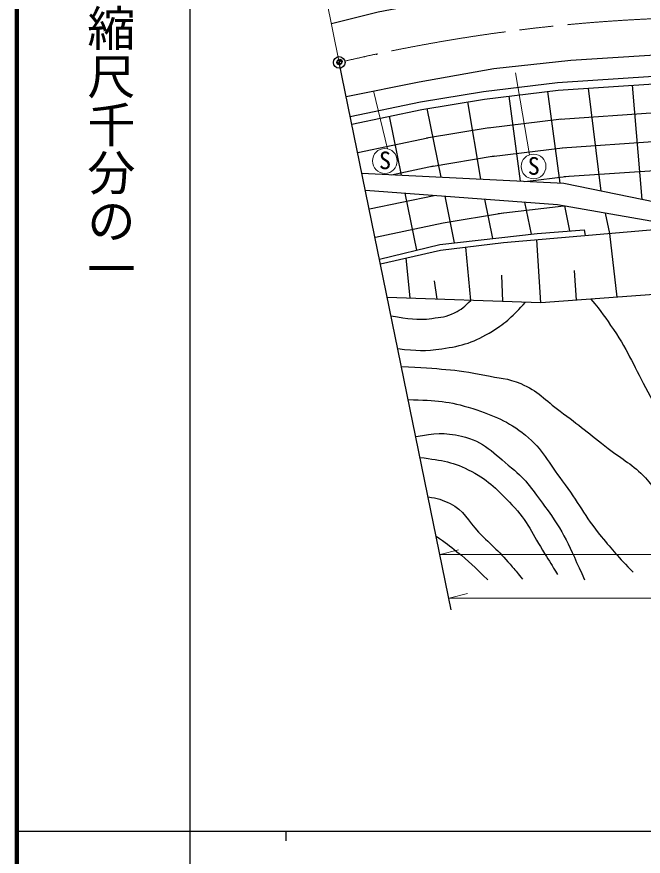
# Model space of a CAD drawing. Units: millimetres, scale not verified. Extents: x 40000 to 680000, y 20000 to 380000.
# Drawn here: x 40000 to 105167, y 202409 to 289690 of the extents above; entities that cross this region are included whole.
import ezdxf
from ezdxf.enums import TextEntityAlignment as Align

# ---------------------------------------------------------------- set-up
doc = ezdxf.new("R2010")
doc.units = ezdxf.units.MM
doc.header["$LTSCALE"] = 1000
doc.header["$PDMODE"] = 32
doc.header["$PDSIZE"] = 500
doc.linetypes.add('CHAIN', pattern=[18.5, 12, -1.5, 3.5, -1.5])
for name, color, linetype, lineweight in [('M-BGD', 7, 'Continuous', 25), ('M-BGD-HTXT', 7, 'Continuous', 13), ('M-BMK', 2, 'CHAIN', 13), ('M-BMK-SRVR', 3, 'Continuous', 25), ('M-TTL', 2, 'Continuous', 140), ('M-TTL-BAND', 7, 'Continuous', 25)]:
    doc.layers.add(name, color=color, linetype=linetype, lineweight=lineweight)
doc.layers.add('M-OTRS', color=6, linetype='Continuous')
doc.styles.add('@ＭＳ ゴシック', font='')
doc.styles.add('ＭＳ ゴシック', font='')
doc.styles.get('@ＭＳ ゴシック').set_extended_font_data('@MS Gothic')
doc.styles.get('ＭＳ ゴシック').set_extended_font_data('MS Gothic')

msp = doc.modelspace()

# ---------------------------------------------------------------- linework, layer by layer
at = {"layer": 'M-BGD'}
for p, q in [((77462, 285746), (77447, 285821)), ((96529, 272388), (95236, 281921)), ((100779, 271569), (99485, 282265)), ((105043, 270684), (104047, 282576)), ((92404, 272593), (91225, 281441)), ((88279, 272798), (86933, 280848)), ((80029, 273207), (78772, 279349)), ((84154, 273002), (82692, 280145)), ((96524, 279057), (106480, 279734)), ((89023, 278157), (96676, 279071)), ((82623, 277093), (89157, 278176)), ((75475, 275594), (82747, 277116)), ((96728, 276064), (106684, 276741)), ((89379, 275178), (97032, 276092)), ((83114, 274133), (89648, 275217)), ((78968, 273260), (83362, 274180)), ((96931, 273071), (106887, 273748)), ((92844, 272571), (97388, 273114)), ((76704, 269721), (83413, 271125)), ((81620, 265434), (80409, 271352)), ((85550, 266183), (84556, 271039)), ((89539, 266640), (88703, 270726)), ((90090, 269220), (96925, 270037)), ((93529, 267097), (92850, 270412)), ((97544, 267427), (97013, 270022)), ((84344, 268255), (90630, 269297)), ((101681, 267166), (101247, 269283)), ((77319, 266785), (84344, 268255)), ((102468, 260537), (101681, 267166)), ((94503, 259956), (94089, 266511)), ((87230, 260205), (86723, 265740)), ((80911, 260421), (80518, 264618)), ((90565, 260091), (90455, 262837)), ((98220, 260227), (98011, 263296)), ((83726, 260325), (83461, 262224))]:
    msp.add_line(p, q, dxfattribs=at)
for points in [[(72742, 289006), (77610, 290193), (84007, 291412), (89898, 292292), (96061, 292969), (102508, 293410), (109691, 293636), (114962, 293568), (174807, 293085)], [(74265, 281419), (81868, 282941), (89628, 284319), (97643, 285187), (107497, 285800), (113521, 285902), (128570, 286063), (173599, 285603), (273881, 284263), (373129, 282578), (396256, 281966), (408739, 281276), (448433, 279158), (490552, 276682), (500278, 275992), (507732, 276043), (517483, 276094), (527132, 276707), (535607, 277422), (548523, 279107), (573566, 282646)], [(74696, 279313), (81985, 280839), (88554, 281928), (96246, 282847), (106252, 283528), (173605, 282992), (273699, 281558), (368980, 280183)], [(74860, 278530), (82132, 280052), (88667, 281136), (96321, 282050), (106276, 282727), (173596, 282192), (273687, 280758), (368969, 279383)], [(226260, 272996), (224695, 276763), (222142, 276082), (217547, 264612), (195407, 267518), (174237, 263366), (132271, 264012), (111951, 269169), (123081, 269832), (130177, 269884), (130211, 270598), (122724, 270564), (107918, 270088), (96925, 272368), (75904, 273412)], [(76262, 271666), (96244, 270156), (109518, 267841), (132900, 261868), (135300, 261868), (147757, 259009), (154751, 256712), (168587, 252474), (171752, 252321), (174475, 251096), (198062, 251947), (210212, 248322)], [(77728, 264504), (84025, 266009), (94134, 267166), (99035, 267541), (99116, 266945)], [(77829, 264012), (84071, 265419), (90628, 266213), (109518, 267841)], [(154751, 256712), (154576, 255106), (150049, 257284), (145012, 258680), (141302, 259361), (135039, 259633), (117613, 261641), (94503, 259956), (78547, 260502)]]:
    msp.add_lwpolyline(points, dxfattribs=at)
for points, knots in [([(99729, 260337), (100892, 258900), (101212, 258436), (102082, 257161), (103712, 254772), (104244, 253201), (105656, 250677), (106977, 248316), (107297, 246691), (109076, 244653), (110013, 243580), (110589, 242731), (111986, 242458), (113422, 242177), (114464, 242334), (115662, 243172), (117240, 244277), (117236, 245758), (117909, 247563), (118737, 249789), (118511, 251241), (119287, 253485), (119978, 255485), (120803, 256434), (121482, 258437), (121832, 259467), (121958, 259839), (122283, 261103)], [0, 0, 0, 0, 1, 1, 1, 2, 2, 2, 3, 3, 3, 4, 4, 4, 5, 5, 5, 6, 6, 6, 7, 7, 7, 8, 8, 8, 9, 9, 9, 9]), ([(78935, 258607), (80815, 258308), (81543, 258097), (83192, 258335), (84126, 258470), (84699, 258471), (85541, 258897), (86285, 259274), (86582, 259549), (87230, 260205)], [0, 0, 0, 0, 1, 1, 1, 2, 2, 2, 3, 3, 3, 3]), ([(80013, 253339), (84108, 253065), (85359, 253086), (88706, 252413), (90171, 252118), (91054, 252122), (92433, 251545), (94229, 250793), (94950, 249842), (96517, 248686), (98508, 247219), (99573, 246330), (101520, 244806), (103041, 243616), (104088, 243160), (105400, 241743), (106412, 240651), (106728, 239838), (107596, 238629), (108460, 237423), (108639, 236433), (109842, 235565), (110870, 234824), (111638, 234488), (112905, 234493), (114350, 234500), (115229, 234892), (116377, 235770), (117767, 236832), (117828, 238095), (118521, 239701), (119586, 242167), (119963, 243643), (120665, 246236), (121232, 248328), (121261, 249574), (121891, 251647), (122501, 253657), (123267, 254652), (123729, 256702), (124090, 258305), (124168, 258951), (124300, 260870)], [0, 0, 0, 0, 1, 1, 1, 2, 2, 2, 3, 3, 3, 4, 4, 4, 5, 5, 5, 6, 6, 6, 7, 7, 7, 8, 8, 8, 9, 9, 9, 10, 10, 10, 11, 11, 11, 12, 12, 12, 13, 13, 13, 14, 14, 14, 14]), ([(79636, 255183), (81644, 254962), (82443, 254921), (84213, 255170), (86368, 255473), (87627, 255855), (89472, 257008), (90983, 257952), (91575, 258531), (92906, 260011)], [0, 0, 0, 0, 1, 1, 1, 2, 2, 2, 3, 3, 3, 3]), ([(80719, 249892), (83717, 249780), (84912, 249770), (87425, 248946), (89702, 248199), (91037, 247689), (92905, 246189), (94768, 244693), (95298, 243328), (96743, 241424), (98408, 239229), (99057, 237788), (100801, 235655), (102035, 234146), (102495, 233623), (104120, 231928)], [0, 0, 0, 0, 1, 1, 1, 2, 2, 2, 3, 3, 3, 4, 4, 4, 5, 5, 5, 5]), ([(81506, 246046), (83451, 246407), (84453, 246492), (86268, 246087), (88619, 245562), (89603, 244299), (91476, 242785), (93074, 241494), (93681, 240448), (94913, 238803), (96953, 236080), (97412, 234765), (99066, 231145)], [0, 0, 0, 0, 1, 1, 1, 2, 2, 2, 3, 3, 3, 4, 4, 4, 4]), ([(81951, 243875), (84331, 243556), (85398, 243422), (87323, 242411), (89204, 241423), (90038, 240471), (91510, 238939), (93162, 237219), (93651, 235892), (94913, 233868), (95441, 233023), (95617, 232746), (96241, 231690)], [0, 0, 0, 0, 1, 1, 1, 2, 2, 2, 3, 3, 3, 4, 4, 4, 4]), ([(82791, 239769), (83794, 239625), (84235, 239477), (85077, 239075), (86553, 238371), (86889, 237278), (88038, 236114), (89418, 234716), (90275, 234007), (91544, 232506), (91964, 232009), (92115, 231841), (92599, 231213)], [0, 0, 0, 0, 1, 1, 1, 2, 2, 2, 3, 3, 3, 4, 4, 4, 4]), ([(83625, 235694), (84673, 234960), (84967, 234733), (85792, 234072), (87114, 233013), (87522, 232576), (88991, 231145)], [0, 0, 0, 0, 1, 1, 1, 2, 2, 2, 2])]:
    msp.add_open_spline(points, degree=3, knots=knots, dxfattribs=at)
at = {"layer": 'M-BGD-HTXT'}
for p, q in [((93344, 275345), (91891, 283877)), ((78570, 275960), (77123, 281991)), ((84057, 233769), (85957, 234269)), ((84057, 233769), (368701, 233769)), ((84991, 229223), (86891, 229723)), ((84991, 229223), (273972, 229224))]:
    msp.add_line(p, q, dxfattribs=at)
for centre in [(78289, 274702), (93760, 274124)]:
    msp.add_circle(centre, 1290, dxfattribs=at)
at = {"layer": 'M-BMK'}
msp.add_arc((113899, 114543), 175115, 91.51855, 103.32374, dxfattribs=at)
at = {"layer": 'M-BMK-SRVR', "lineweight": 13}
msp.add_line((73544, 284944), (61427, 344136), dxfattribs=at)
at = {"layer": 'M-BMK-SRVR'}
msp.add_line((85197, 228017), (73544, 284944), dxfattribs=at)
msp.add_circle((73544, 284944), 600, dxfattribs=at)
msp.add_point((73544, 284944), dxfattribs=at)
at = {"layer": 'M-OTRS'}
msp.add_point((73595, 285034), dxfattribs=at)
at = {"layer": 'M-TTL'}
msp.add_line((40000, 380000), (40000, 20000), dxfattribs=at)
at = {"layer": 'M-TTL-BAND'}
for p, q in [((58000, 370000), (58000, 20000)), ((40000, 205000), (579000, 205000)), ((68000, 205000), (68000, 204000))]:
    msp.add_line(p, q, dxfattribs=at)

# ---------------------------------------------------------------- texts
at = {"layer": 'M-BGD-HTXT', "style": 'ＭＳ ゴシック'}
for p in [(78307, 273295), (93779, 272717)]:
    msp.add_text('S', height=1833, dxfattribs=at).set_placement(p, align=Align.BOTTOM_CENTER)
at = {"layer": 'M-TTL-BAND', "style": '@ＭＳ ゴシック'}
msp.add_text('縮尺千分の一', height=3666, rotation=270, dxfattribs=at).set_placement((49777, 261030), align=Align.MIDDLE_RIGHT)

doc.saveas('drawing.dxf')
